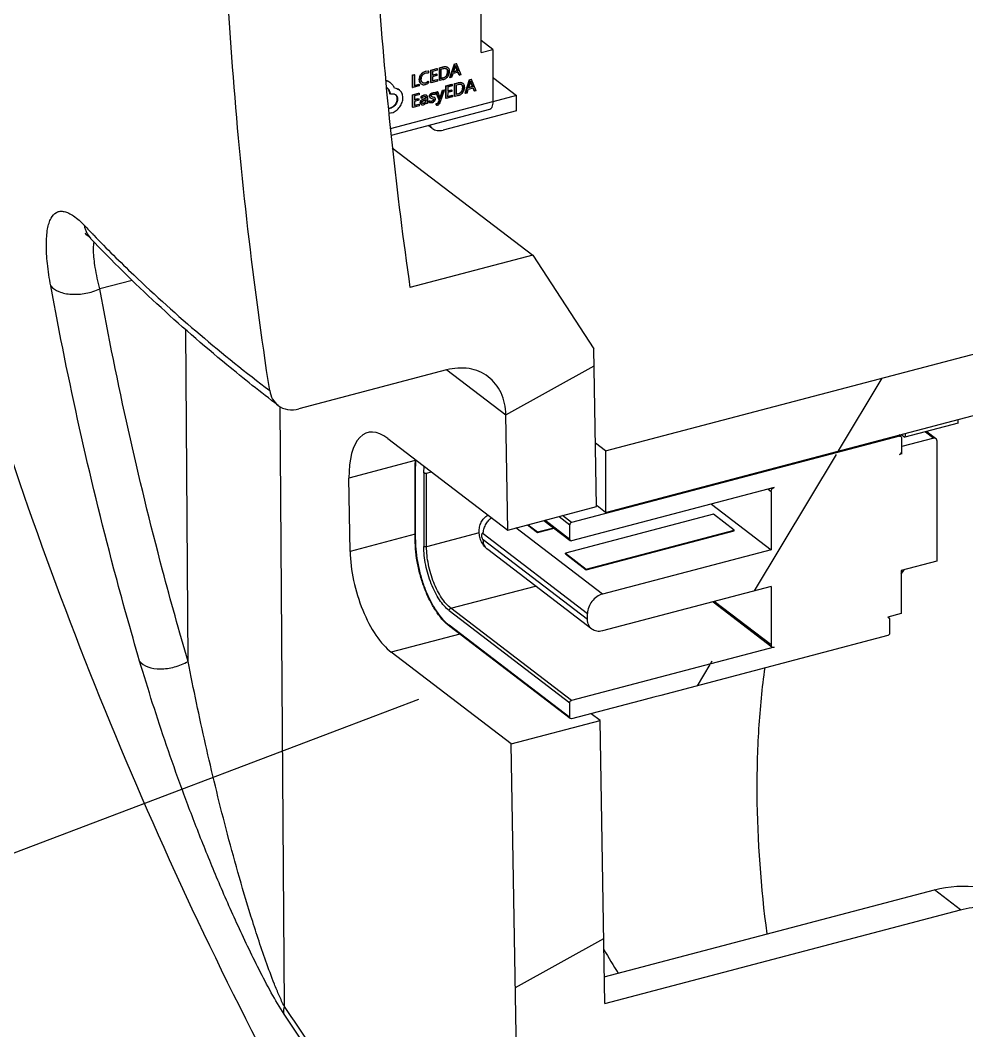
# Model space of a CAD drawing. Header units: millimetres. Extents: x -47 to 308, y 29 to 279.
# Drawn here: x 206.24 to 220.03, y 62.82 to 77.53 of the extents above; entities that cross this region are included whole.
import ezdxf

# ---------------------------------------------------------------- set-up
doc = ezdxf.new("R2010")
doc.units = ezdxf.units.MM
doc.layers.add('图层2', color=3, linetype='Continuous')

msp = doc.modelspace()

# ---------------------------------------------------------------- hatches: boundary and pattern name
at = {"linetype": 'Continuous'}
h = msp.add_hatch(dxfattribs=at)
h.set_pattern_fill('ANSI31', color=2, scale=25.4, angle=344, style=0, pattern_type=2)
h.set_pattern_definition([(29, (250.118, 92.186), (-3.5683, 6.4374), [])])
edge = h.paths.add_edge_path()
edge.add_spline(control_points=[(218.573, 50.617), (216.536, 53.205), (214.876, 56.093), (213.551, 59.137)], knot_values=[0, 0, 0, 0, 1, 1, 1, 1], degree=3, periodic=0)
edge.add_ellipse((213.95, 59.41), major_axis=(0.304, 0.397), ratio=0.770654, start_angle=495.7317, end_angle=516.7885, ccw=False)
edge.add_line((213.519, 59.288), (213.391, 66.995))
edge.add_line((213.391, 66.995), (214.684, 67.335))
edge.add_line((214.753, 63.215), (214.684, 67.335))
edge.add_line((214.753, 63.215), (219.933, 64.579))
edge.add_ellipse((219.933, 62.791), major_axis=(1.214, 1.589), ratio=0.770654, start_angle=314.7317, end_angle=404.7317, ccw=False)
edge.add_line((221.655, 51.134), (221.657, 63.245))
edge.add_ellipse((227.147, 58.881), major_axis=(5.767, 7.55), ratio=0.770654, start_angle=-177.355, end_angle=-135.2683)
edge.add_line((227.145, 50.39), (231.355, 51.498))
edge.add_line((231.355, 51.498), (231.356, 57.04))
edge.add_line((231.356, 57.04), (232.65, 57.38))
edge.add_line((232.649, 53.179), (232.65, 57.38))
edge.add_line((232.649, 53.179), (232.685, 53.189))
edge.add_line((232.685, 51.848), (232.685, 53.189))
edge.add_line((232.685, 51.848), (240.651, 53.945))
edge.add_line((240.651, 53.945), (240.651, 55.286))
edge.add_line((240.651, 55.286), (246.127, 56.727))
edge.add_line((246.127, 55.386), (246.127, 56.727))
edge.add_line((246.127, 55.386), (254.092, 57.483))
edge.add_line((254.092, 57.483), (254.093, 58.824))
edge.add_line((254.093, 58.824), (259.569, 60.265))
edge.add_line((259.569, 58.924), (259.569, 60.265))
edge.add_line((259.569, 58.924), (273.075, 62.479))
edge.add_ellipse((273.077, 70.97), major_axis=(5.767, 7.55), ratio=0.770654, start_angle=224.7317, end_angle=266.8183, ccw=False)
edge.add_line((278.566, 66.114), (278.568, 78.225))
edge.add_ellipse((280.293, 78.679), major_axis=(1.214, 1.589), ratio=0.770654, start_angle=44.7317, end_angle=134.7317)
edge.add_line((280.293, 80.467), (285.731, 81.898))
edge.add_spline(control_points=[(285.731, 81.898), (285.861, 82.326), (286.79, 85.479), (287.484, 88.589), (287.927, 91.19)], knot_values=[0, 0, 0, 0, 0.135519, 1, 1, 1, 1], degree=3, periodic=0)
edge.add_line((282.882, 89.862), (287.927, 91.19))
edge.add_line((282.882, 89.862), (282.882, 90.756))
edge.add_line((282.882, 90.756), (288.056, 92.117))
edge.add_line((288.056, 92.117), (288.056, 92.564))
edge.add_line((288.152, 92.59), (288.056, 92.564))
edge.add_arc((216.724, 103.358), 72.235, 351.42681, 353.46457)
edge.add_line((290.662, 95.708), (288.489, 95.136))
edge.add_spline(control_points=[(290.662, 95.708), (289.692, 86.925), (286.947, 76.735), (281.647, 67.219)], knot_values=[0, 0, 0, 0, 1, 1, 1, 1], degree=3, periodic=0)
edge.add_ellipse((273.077, 70.97), major_axis=(7.284, 9.536), ratio=0.770654, start_angle=224.7317, end_angle=280.6676, ccw=False)
edge.add_line((227.144, 48.155), (273.074, 60.245))
edge.add_ellipse((227.147, 58.881), major_axis=(7.284, 9.536), ratio=0.770654, start_angle=168.7958, end_angle=224.7317)
edge = h.paths.add_edge_path()
edge.add_arc((270.056, 81.428), 60.897, 180.02189, 188.77296)
edge.add_line((209.159, 81.405), (210.151, 81.666))
edge.add_line((210.151, 81.666), (210.2, 83.115))
edge.add_ellipse((210.372, 83.154), major_axis=(0.121, 0.159), ratio=0.770654, start_angle=404.7317, end_angle=492.7317, ccw=False)
edge.add_line((210.372, 83.333), (210.965, 83.489))
edge.add_ellipse((210.965, 83.311), major_axis=(0.121, 0.159), ratio=0.770654, start_angle=316.7317, end_angle=404.7317, ccw=False)
edge.add_line((211.186, 81.939), (211.138, 83.362))
edge.add_line((211.315, 81.8), (211.186, 81.939))
edge.add_arc((270.056, 82.014), 58.741, 180.20861, 188.19581)
edge.add_line((213.705, 74.111), (211.915, 73.64))
edge.add_line((213.705, 74.111), (214.594, 72.749))
edge.add_line((214.632, 70.45), (214.594, 72.749))
edge.add_line((213.339, 70.109), (214.632, 70.45))
edge.add_line((213.339, 70.109), (213.311, 71.789))
edge.add_ellipse((212.448, 71.546), major_axis=(0.607, 0.795), ratio=0.770654, start_angle=-44.2683, end_angle=44.7317)
edge.add_line((212.449, 72.44), (210.298, 71.874))
edge.add_ellipse((210.298, 72.321), major_axis=(0.304, 0.397), ratio=0.770654, start_angle=143.4955, end_angle=224.7317)
edge = h.paths.add_edge_path()
edge.add_line((290.085, 102.706), (291.077, 102.967))
edge.add_arc((226.203, 103.069), 64.874, 355.11346, 359.91019)
edge.add_line((290.841, 97.543), (288.675, 96.973))
edge.add_arc((223.111, 102.731), 65.816, 354.98034, 357.16457)
edge.add_line((288.847, 99.476), (288.058, 99.268))
edge.add_line((288.058, 99.268), (288.058, 99.715))
edge.add_line((282.884, 98.353), (288.058, 99.715))
edge.add_line((282.884, 98.353), (282.884, 99.247))
edge.add_line((282.884, 99.247), (288.899, 100.83))
edge.add_arc((230.64, 102.427), 58.281, 358.42933, 359.80304)
edge.add_line((288.92, 102.227), (289.05, 102.434))
edge.add_line((289.05, 102.434), (289.099, 103.883))
edge.add_ellipse((289.271, 103.922), major_axis=(0.121, 0.159), ratio=0.770654, start_angle=44.7317, end_angle=132.7317)
edge.add_line((289.271, 104.101), (289.865, 104.257))
edge.add_ellipse((289.864, 104.078), major_axis=(0.121, 0.159), ratio=0.770654, start_angle=-43.2683, end_angle=44.7317)
edge.add_line((290.085, 102.706), (290.037, 104.13))
h = msp.add_hatch(dxfattribs=at)
h.set_pattern_fill('ANSI31', color=2, scale=25.4, angle=374, style=0, pattern_type=2)
h.set_pattern_definition([(59, (250.118, 92.186), (-3.56154, 2.14), [])])
edge = h.paths.add_edge_path()
edge.add_ellipse((218.874, 68.813), major_axis=(0.0182, 0.0238), ratio=0.770654, start_angle=-45.2683, end_angle=44.7317)
edge.add_line((218.9, 68.82), (218.9, 68.606))
edge.add_ellipse((218.874, 68.599), major_axis=(0.0182, 0.0238), ratio=0.770654, start_angle=224.7317, end_angle=314.7317, ccw=False)
edge.add_line((218.874, 68.572), (215.568, 67.702))
edge.add_line((215.568, 67.701), (215.548, 67.696))
edge.add_line((215.548, 67.697), (215.489, 67.681))
edge.add_line((215.489, 67.68), (215.469, 67.675))
edge.add_line((215.469, 67.676), (215.413, 67.661))
edge.add_line((215.413, 67.66), (215.393, 67.655))
edge.add_line((215.393, 67.656), (215.29, 67.629))
edge.add_line((215.29, 67.628), (215.27, 67.623))
edge.add_line((215.27, 67.624), (214.269, 67.36))
edge.add_ellipse((214.269, 67.387), major_axis=(0.0182, 0.0238), ratio=0.770654, start_angle=494.7317, end_angle=584.7317, ccw=False)
edge.add_line((214.243, 67.38), (214.243, 67.595))
edge.add_ellipse((214.269, 67.601), major_axis=(0.0182, 0.0238), ratio=0.770654, start_angle=404.7317, end_angle=494.7317, ccw=False)
edge.add_line((217.218, 68.404), (214.269, 67.628))
edge.add_ellipse((217.218, 68.449), major_axis=(0.0304, 0.0397), ratio=0.770654, start_angle=134.7317, end_angle=224.7317)
edge.add_line((217.175, 69.287), (217.175, 68.438))
edge.add_line((217.175, 69.287), (214.718, 68.64))
edge.add_ellipse((214.718, 68.863), major_axis=(0.152, 0.199), ratio=0.770654, start_angle=494.7317, end_angle=584.7317, ccw=False)
edge.add_line((214.502, 68.807), (214.502, 68.896))
edge.add_ellipse((214.718, 68.953), major_axis=(0.152, 0.199), ratio=0.770654, start_angle=44.7317, end_angle=134.7317)
edge.add_line((217.175, 69.823), (214.718, 69.176))
edge.add_line((217.176, 70.672), (217.175, 69.823))
edge.add_ellipse((217.219, 70.684), major_axis=(0.0304, 0.0397), ratio=0.770654, start_angle=404.7317, end_angle=494.7317, ccw=False)
edge.add_line((217.219, 70.728), (214.27, 69.952))
edge.add_ellipse((214.27, 69.979), major_axis=(0.0182, 0.0238), ratio=0.770654, start_angle=134.7317, end_angle=224.7317)
edge.add_line((214.244, 69.972), (214.244, 70.187))
edge.add_ellipse((214.27, 70.193), major_axis=(0.0182, 0.0238), ratio=0.770654, start_angle=44.7317, end_angle=134.7317)
edge.add_line((219.047, 71.478), (214.27, 70.22))
edge.add_ellipse((219.047, 71.451), major_axis=(0.0182, 0.0238), ratio=0.770654, start_angle=314.7317, end_angle=404.7317, ccw=False)
edge.add_line((219.073, 71.458), (219.073, 71.243))
edge.add_ellipse((219.047, 71.236), major_axis=(0.0182, 0.0238), ratio=0.770654, start_angle=-135.2683, end_angle=-45.2683)
edge.add_line((219.081, 71.219), (219.047, 71.209))
edge.add_line((219.081, 71.219), (219.081, 71.326))
edge.add_line((219.547, 71.448), (219.081, 71.326))
edge.add_ellipse((219.547, 71.404), major_axis=(0.0304, 0.0397), ratio=0.770654, start_angle=-45.2683, end_angle=44.7317)
edge.add_line((219.59, 71.415), (219.59, 69.654))
edge.add_line((219.59, 69.654), (219.072, 69.518))
edge.add_line((219.072, 69.518), (219.072, 68.892))
edge.add_line((219.072, 68.892), (218.874, 68.84))
edge = h.paths.add_edge_path()
edge.add_line((214.761, 70.367), (282.882, 88.298))
edge.add_line((214.761, 71.261), (214.761, 70.367))
edge.add_line((214.761, 71.261), (282.882, 89.192))
edge.add_line((282.882, 89.192), (282.882, 88.298))

# ---------------------------------------------------------------- linework, layer by layer
at = {"color": 6, "linetype": 'Continuous'}
for p, q in [((214.761, 71.261), (282.882, 89.192)), ((214.761, 70.367), (282.882, 88.298)), ((214.761, 71.261), (214.617, 71.372)), ((214.761, 71.261), (214.761, 70.367)), ((214.761, 70.367), (214.64, 70.46))]:
    msp.add_line(p, q, dxfattribs=at)
at = {"color": 7, "linetype": 'Continuous'}
for p, q in [((212.95, 77.062), (212.95, 79.207)), ((213.122, 77.108), (212.95, 77.239)), ((212.95, 77.062), (213.122, 77.108)), ((213.122, 77.108), (213.122, 76.348)), ((212.217, 76.807), (212.308, 76.831)), ((212.222, 76.803), (212.313, 76.827)), ((212.308, 76.831), (212.313, 76.827)), ((212.313, 76.827), (212.313, 76.806)), ((212.345, 76.84), (212.395, 76.854)), ((212.345, 76.84), (212.35, 76.837)), ((212.345, 76.659), (212.345, 76.84)), ((212.35, 76.837), (212.4, 76.85)), ((212.35, 76.655), (212.35, 76.837)), ((212.372, 76.822), (212.399, 76.829)), ((212.372, 76.681), (212.372, 76.822)), ((212.395, 76.854), (212.4, 76.85)), ((212.45, 76.825), (212.452, 76.823)), ((212.465, 76.844), (212.466, 76.843)), ((212.47, 76.841), (212.466, 76.843)), ((212.497, 76.699), (212.564, 76.898)), ((212.569, 76.894), (212.502, 76.695)), ((212.551, 76.778), (212.578, 76.861)), ((212.564, 76.898), (212.588, 76.904)), ((212.564, 76.898), (212.569, 76.894)), ((212.569, 76.894), (212.593, 76.901)), ((212.578, 76.861), (212.581, 76.875)), ((212.579, 76.866), (212.584, 76.862)), ((212.605, 76.797), (212.579, 76.866)), ((212.581, 76.875), (212.584, 76.862)), ((212.584, 76.862), (212.61, 76.794)), ((212.588, 76.904), (212.593, 76.901)), ((212.66, 76.736), (212.593, 76.901)), ((211.951, 76.737), (211.974, 76.743)), ((211.951, 76.737), (211.956, 76.733)), ((211.951, 76.555), (211.951, 76.737)), ((211.956, 76.733), (211.979, 76.739)), ((211.956, 76.551), (211.956, 76.733)), ((211.974, 76.743), (211.979, 76.739)), ((211.979, 76.739), (211.979, 76.578)), ((212.051, 76.669), (212.056, 76.665)), ((212.076, 76.746), (212.081, 76.742)), ((212.141, 76.79), (212.182, 76.793)), ((212.141, 76.79), (212.146, 76.786)), ((212.187, 76.789), (212.146, 76.786)), ((212.187, 76.789), (212.182, 76.793)), ((212.187, 76.789), (212.187, 76.765)), ((212.217, 76.807), (212.222, 76.803)), ((212.217, 76.625), (212.217, 76.807)), ((212.222, 76.621), (212.222, 76.803)), ((212.313, 76.806), (212.245, 76.788)), ((212.245, 76.788), (212.245, 76.73)), ((212.245, 76.735), (212.303, 76.75)), ((212.245, 76.73), (212.308, 76.746)), ((212.308, 76.726), (212.245, 76.709)), ((212.245, 76.709), (212.245, 76.648)), ((212.245, 76.653), (212.312, 76.671)), ((212.245, 76.648), (212.317, 76.667)), ((212.303, 76.75), (212.308, 76.746)), ((212.308, 76.746), (212.308, 76.726)), ((212.312, 76.671), (212.317, 76.667)), ((212.317, 76.667), (212.317, 76.646)), ((212.398, 76.667), (212.35, 76.655)), ((212.393, 76.692), (212.372, 76.687)), ((212.398, 76.688), (212.372, 76.681)), ((212.393, 76.692), (212.398, 76.688)), ((212.445, 76.725), (212.45, 76.721)), ((212.464, 76.782), (212.469, 76.779)), ((212.497, 76.699), (212.502, 76.695)), ((212.527, 76.701), (212.502, 76.695)), ((212.527, 76.701), (212.544, 76.756)), ((212.617, 76.775), (212.544, 76.756)), ((212.61, 76.794), (212.551, 76.778)), ((212.605, 76.797), (212.553, 76.784)), ((212.605, 76.797), (212.61, 76.794)), ((212.63, 76.734), (212.614, 76.774)), ((212.617, 76.775), (212.635, 76.73)), ((212.63, 76.734), (212.635, 76.73)), ((212.66, 76.736), (212.635, 76.73)), ((212.717, 76.468), (212.784, 76.668)), ((212.789, 76.664), (212.722, 76.464)), ((212.784, 76.668), (212.808, 76.674)), ((212.784, 76.668), (212.789, 76.664)), ((212.789, 76.664), (212.813, 76.67)), ((212.808, 76.674), (212.813, 76.67)), ((212.88, 76.506), (212.813, 76.67)), ((213.138, 76.688), (213.122, 76.684)), ((213.138, 76.688), (213.467, 76.436)), ((211.63, 76.621), (211.622, 76.627)), ((211.951, 76.555), (211.956, 76.551)), ((212.049, 76.576), (211.956, 76.551)), ((211.979, 76.583), (212.044, 76.6)), ((211.979, 76.578), (212.049, 76.596)), ((212.044, 76.6), (212.049, 76.596)), ((212.049, 76.596), (212.049, 76.576)), ((212.078, 76.605), (212.08, 76.604)), ((212.099, 76.624), (212.097, 76.625)), ((212.104, 76.622), (212.137, 76.622)), ((212.137, 76.622), (212.142, 76.618)), ((212.187, 76.642), (212.182, 76.646)), ((212.187, 76.642), (212.187, 76.619)), ((212.217, 76.625), (212.222, 76.621)), ((212.317, 76.646), (212.222, 76.621)), ((212.345, 76.659), (212.35, 76.655)), ((212.361, 76.35), (212.418, 76.514)), ((212.39, 76.512), (212.413, 76.518)), ((212.395, 76.508), (212.418, 76.514)), ((212.413, 76.518), (212.418, 76.514)), ((212.437, 76.576), (212.527, 76.6)), ((212.437, 76.576), (212.442, 76.572)), ((212.437, 76.395), (212.437, 76.576)), ((212.442, 76.572), (212.532, 76.596)), ((212.442, 76.391), (212.442, 76.572)), ((212.532, 76.575), (212.465, 76.557)), ((212.465, 76.557), (212.465, 76.499)), ((212.465, 76.504), (212.522, 76.52)), ((212.465, 76.499), (212.527, 76.516)), ((212.522, 76.52), (212.527, 76.516)), ((212.527, 76.6), (212.532, 76.596)), ((212.527, 76.516), (212.527, 76.495)), ((212.532, 76.596), (212.532, 76.575)), ((212.564, 76.61), (212.614, 76.623)), ((212.564, 76.61), (212.569, 76.606)), ((212.564, 76.428), (212.564, 76.61)), ((212.569, 76.606), (212.619, 76.619)), ((212.569, 76.424), (212.569, 76.606)), ((212.592, 76.591), (212.618, 76.598)), ((212.592, 76.451), (212.592, 76.591)), ((212.614, 76.623), (212.619, 76.619)), ((212.669, 76.594), (212.672, 76.592)), ((212.683, 76.552), (212.688, 76.548)), ((212.684, 76.614), (212.686, 76.613)), ((212.689, 76.61), (212.686, 76.613)), ((212.747, 76.471), (212.764, 76.525)), ((212.837, 76.544), (212.764, 76.525)), ((212.771, 76.547), (212.797, 76.63)), ((212.83, 76.563), (212.771, 76.547)), ((212.825, 76.567), (212.773, 76.553)), ((212.797, 76.63), (212.8, 76.644)), ((212.798, 76.635), (212.803, 76.632)), ((212.825, 76.567), (212.798, 76.635)), ((212.8, 76.644), (212.803, 76.632)), ((212.803, 76.632), (212.83, 76.563)), ((212.825, 76.567), (212.83, 76.563)), ((212.85, 76.503), (212.834, 76.543)), ((212.837, 76.544), (212.855, 76.499)), ((211.623, 76.46), (211.628, 76.456)), ((211.638, 76.459), (211.628, 76.456)), ((211.73, 76.388), (211.735, 76.384)), ((211.951, 76.448), (212.041, 76.472)), ((211.951, 76.448), (211.956, 76.445)), ((211.951, 76.267), (211.951, 76.448)), ((211.956, 76.445), (212.047, 76.468)), ((211.956, 76.263), (211.956, 76.445)), ((212.047, 76.447), (211.979, 76.43)), ((211.979, 76.43), (211.979, 76.371)), ((211.979, 76.377), (212.036, 76.392)), ((211.979, 76.371), (212.042, 76.388)), ((212.042, 76.367), (211.979, 76.351)), ((212.036, 76.392), (212.042, 76.388)), ((212.041, 76.472), (212.047, 76.468)), ((212.042, 76.388), (212.042, 76.367)), ((212.047, 76.468), (212.047, 76.447)), ((212.079, 76.421), (212.084, 76.417)), ((212.079, 76.399), (212.079, 76.421)), ((212.084, 76.395), (212.079, 76.399)), ((212.084, 76.395), (212.084, 76.417)), ((212.1, 76.354), (212.121, 76.367)), ((212.108, 76.385), (212.145, 76.4)), ((212.113, 76.381), (212.108, 76.385)), ((212.15, 76.396), (212.113, 76.381)), ((212.121, 76.367), (212.15, 76.379)), ((212.122, 76.444), (212.127, 76.441)), ((212.125, 76.422), (212.143, 76.42)), ((212.145, 76.4), (212.14, 76.421)), ((212.15, 76.367), (212.141, 76.338)), ((212.144, 76.36), (212.145, 76.37)), ((212.145, 76.4), (212.15, 76.396)), ((212.145, 76.377), (212.145, 76.37)), ((212.15, 76.367), (212.145, 76.37)), ((212.15, 76.379), (212.15, 76.367)), ((212.172, 76.403), (212.172, 76.32)), ((212.197, 76.426), (212.202, 76.422)), ((212.199, 76.415), (212.197, 76.426)), ((212.201, 76.41), (212.199, 76.415)), ((212.202, 76.422), (212.206, 76.406)), ((212.203, 76.407), (212.205, 76.406)), ((212.208, 76.403), (212.21, 76.402)), ((212.21, 76.402), (212.235, 76.393)), ((212.211, 76.458), (212.216, 76.454)), ((212.225, 76.43), (212.231, 76.445)), ((212.229, 76.42), (212.225, 76.43)), ((212.23, 76.42), (212.229, 76.42)), ((212.229, 76.42), (212.23, 76.42)), ((212.251, 76.414), (212.23, 76.42)), ((212.231, 76.445), (212.249, 76.454)), ((212.232, 76.421), (212.237, 76.419)), ((212.235, 76.393), (212.258, 76.388)), ((212.237, 76.419), (212.246, 76.418)), ((212.246, 76.477), (212.275, 76.479)), ((212.246, 76.477), (212.251, 76.473)), ((212.246, 76.418), (212.251, 76.414)), ((212.246, 76.418), (212.273, 76.409)), ((212.281, 76.475), (212.251, 76.473)), ((212.278, 76.406), (212.251, 76.414)), ((212.259, 76.381), (212.257, 76.389)), ((212.258, 76.388), (212.26, 76.387)), ((212.259, 76.381), (212.264, 76.377)), ((212.26, 76.387), (212.264, 76.377)), ((212.281, 76.475), (212.275, 76.479)), ((212.279, 76.405), (212.278, 76.406)), ((212.287, 76.385), (212.279, 76.405)), ((212.281, 76.475), (212.281, 76.453)), ((212.293, 76.486), (212.317, 76.493)), ((212.293, 76.486), (212.298, 76.483)), ((212.342, 76.37), (212.293, 76.486)), ((212.298, 76.483), (212.323, 76.489)), ((212.298, 76.483), (212.347, 76.366)), ((212.317, 76.493), (212.323, 76.489)), ((212.355, 76.4), (212.323, 76.489)), ((212.332, 76.344), (212.342, 76.37)), ((212.342, 76.37), (212.347, 76.366)), ((212.358, 76.389), (212.355, 76.4)), ((212.356, 76.405), (212.39, 76.512)), ((212.361, 76.401), (212.356, 76.405)), ((212.361, 76.401), (212.358, 76.389)), ((212.395, 76.508), (212.361, 76.401)), ((212.39, 76.512), (212.395, 76.508)), ((212.437, 76.395), (212.442, 76.391)), ((212.536, 76.415), (212.442, 76.391)), ((212.465, 76.478), (212.464, 76.417)), ((212.464, 76.417), (212.536, 76.436)), ((212.527, 76.495), (212.465, 76.478)), ((212.464, 76.423), (212.531, 76.44)), ((212.531, 76.44), (212.536, 76.436)), ((212.536, 76.436), (212.536, 76.415)), ((212.564, 76.428), (212.569, 76.424)), ((212.618, 76.437), (212.569, 76.424)), ((212.612, 76.461), (212.592, 76.456)), ((212.617, 76.458), (212.592, 76.451)), ((212.612, 76.461), (212.617, 76.458)), ((212.664, 76.494), (212.67, 76.49)), ((212.717, 76.468), (212.722, 76.464)), ((212.747, 76.471), (212.722, 76.464)), ((212.85, 76.503), (212.855, 76.499)), ((212.88, 76.506), (212.855, 76.499)), ((213.467, 76.436), (213.123, 76.346)), ((213.467, 76.213), (213.467, 76.436)), ((211.605, 76.254), (211.64, 76.263)), ((211.605, 76.249), (211.646, 76.259)), ((211.632, 75.956), (213.122, 76.348)), ((211.64, 76.263), (211.646, 76.259)), ((213.072, 76.232), (211.641, 75.855)), ((211.951, 76.267), (211.956, 76.263)), ((212.051, 76.288), (211.956, 76.263)), ((211.979, 76.351), (211.979, 76.289)), ((211.979, 76.295), (212.045, 76.312)), ((211.979, 76.289), (212.051, 76.308)), ((212.045, 76.312), (212.051, 76.308)), ((212.051, 76.308), (212.051, 76.288)), ((212.066, 76.332), (212.072, 76.328)), ((212.071, 76.313), (212.066, 76.332)), ((212.081, 76.304), (212.082, 76.303)), ((212.082, 76.303), (212.09, 76.3)), ((212.09, 76.3), (212.111, 76.301)), ((212.094, 76.336), (212.1, 76.354)), ((212.099, 76.323), (212.094, 76.336)), ((212.097, 76.325), (212.109, 76.324)), ((212.1, 76.322), (212.099, 76.323)), ((212.099, 76.323), (212.1, 76.322)), ((212.117, 76.321), (212.1, 76.322)), ((212.109, 76.324), (212.112, 76.325)), ((212.112, 76.325), (212.117, 76.321)), ((212.136, 76.341), (212.141, 76.338)), ((212.137, 76.343), (212.144, 76.36)), ((212.145, 76.326), (212.15, 76.335)), ((212.145, 76.318), (212.145, 76.326)), ((212.145, 76.318), (212.15, 76.314)), ((212.15, 76.314), (212.15, 76.334)), ((212.172, 76.32), (212.15, 76.314)), ((212.197, 76.359), (212.202, 76.356)), ((212.197, 76.336), (212.197, 76.359)), ((212.202, 76.332), (212.197, 76.336)), ((212.202, 76.332), (212.202, 76.356)), ((212.202, 76.332), (212.236, 76.333)), ((212.233, 76.356), (212.238, 76.353)), ((212.297, 76.319), (212.302, 76.315)), ((212.297, 76.299), (212.297, 76.319)), ((212.297, 76.319), (212.31, 76.319)), ((212.302, 76.295), (212.297, 76.299)), ((212.315, 76.316), (212.302, 76.315)), ((212.302, 76.295), (212.302, 76.315)), ((212.302, 76.295), (212.317, 76.297)), ((212.31, 76.319), (212.315, 76.316)), ((212.337, 76.34), (212.332, 76.344)), ((212.347, 76.366), (212.337, 76.34)), ((211.653, 76.182), (211.612, 76.172)), ((213.467, 76.213), (212.398, 75.931)), ((212.24, 75.957), (212.186, 75.999)), ((211.657, 75.675), (213.705, 74.111)), ((207.262, 74.357), (207.263, 74.356)), ((213.705, 74.111), (211.915, 73.64)), ((213.705, 74.111), (214.594, 72.749)), ((207.871, 73.745), (207.397, 73.62)), ((208.684, 68.196), (208.651, 73.024)), ((214.632, 70.45), (214.594, 72.749)), ((212.449, 72.44), (210.298, 71.874)), ((212.452, 72.444), (213.311, 71.789)), ((210.086, 63.174), (210.026, 71.903)), ((213.339, 70.109), (213.311, 71.789)), ((219.9, 71.666), (219.124, 71.462)), ((219.9, 71.666), (219.9, 71.72)), ((219.132, 71.518), (219.124, 71.462)), ((219.425, 71.541), (219.547, 71.448)), ((219.443, 71.546), (219.577, 71.443)), ((211.591, 71.444), (213.339, 70.109)), ((219.047, 71.478), (214.27, 70.22)), ((219.029, 71.491), (219.047, 71.478)), ((219.065, 71.475), (219.04, 71.494)), ((219.047, 71.478), (219.065, 71.475)), ((219.065, 71.475), (219.073, 71.458)), ((219.071, 71.502), (219.124, 71.462)), ((219.073, 71.458), (219.073, 71.243)), ((219.547, 71.448), (219.081, 71.326)), ((219.59, 71.415), (219.59, 69.654)), ((219.081, 71.219), (219.047, 71.209)), ((219.081, 71.219), (219.069, 71.228)), ((219.081, 71.326), (219.073, 71.332)), ((219.081, 71.219), (219.081, 71.326)), ((211.993, 71.12), (211.026, 70.865)), ((211.991, 71.044), (211.994, 71.136)), ((211.998, 71.133), (211.995, 71.044)), ((211.991, 69.971), (211.991, 71.044)), ((211.991, 71.044), (211.995, 71.037)), ((211.995, 69.965), (211.995, 71.037)), ((212.117, 70.944), (212.116, 69.872)), ((212.117, 70.944), (212.121, 71.039)), ((212.158, 70.939), (212.228, 70.958)), ((212.158, 69.867), (212.158, 70.939)), ((211.044, 69.797), (211.026, 70.865)), ((217.219, 70.728), (214.27, 69.952)), ((217.132, 70.705), (217.176, 70.672)), ((217.176, 70.672), (217.175, 69.823)), ((216.305, 70.488), (217.175, 69.823)), ((213.339, 70.109), (214.632, 70.45)), ((216.335, 70.339), (214.179, 69.772)), ((216.639, 70.107), (216.335, 70.339)), ((213.635, 70.187), (213.774, 70.081)), ((213.867, 70.248), (214.251, 69.955)), ((214.244, 69.972), (213.878, 70.251)), ((214.087, 70.306), (214.244, 70.187)), ((214.27, 70.22), (214.139, 70.32)), ((214.244, 69.972), (214.244, 70.187)), ((211.991, 70.047), (211.044, 69.797)), ((212.924, 70.069), (212.158, 69.867)), ((212.983, 70.057), (214.502, 68.896)), ((214.718, 69.176), (213.456, 70.14)), ((213.627, 70.185), (213.774, 70.072)), ((213.774, 70.081), (214.006, 70.142)), ((213.774, 70.072), (214.015, 70.136)), ((213.774, 70.072), (213.774, 70.081)), ((214.483, 69.54), (216.639, 70.107)), ((214.483, 69.531), (216.639, 70.098)), ((216.639, 70.098), (216.639, 70.107)), ((211.995, 69.965), (211.991, 69.971)), ((214.502, 68.807), (212.983, 69.967)), ((214.244, 69.972), (214.251, 69.955)), ((214.251, 69.955), (214.27, 69.952)), ((214.566, 68.665), (213.047, 69.825)), ((214.179, 69.772), (214.483, 69.54)), ((214.179, 69.763), (214.179, 69.772)), ((214.179, 69.763), (214.483, 69.531)), ((217.175, 69.823), (214.718, 69.176)), ((219.59, 69.654), (219.072, 69.518)), ((214.483, 69.531), (214.483, 69.54)), ((219.072, 69.468), (219.114, 69.529)), ((219.105, 69.527), (219.072, 69.478)), ((219.072, 69.518), (219.072, 68.892)), ((212.512, 68.971), (213.742, 69.294)), ((217.175, 69.287), (214.718, 68.64)), ((217.175, 69.287), (217.175, 68.438)), ((216.33, 69.064), (217.188, 68.409)), ((217.175, 68.438), (216.348, 69.069)), ((212.486, 68.937), (214.243, 67.595)), ((214.269, 67.628), (212.512, 68.971)), ((214.502, 68.807), (214.502, 68.896)), ((219.072, 68.892), (218.874, 68.84)), ((214.243, 67.38), (212.486, 68.722)), ((212.494, 68.705), (212.486, 68.722)), ((218.892, 68.837), (218.874, 68.84)), ((218.9, 68.82), (218.892, 68.837)), ((218.9, 68.82), (218.9, 68.606)), ((212.642, 68.592), (211.643, 68.329)), ((214.251, 67.363), (212.494, 68.705)), ((218.874, 68.572), (215.568, 67.702)), ((213.391, 66.995), (211.643, 68.329)), ((217.218, 68.404), (214.269, 67.628)), ((215.548, 67.697), (215.489, 67.681)), ((215.568, 67.701), (215.548, 67.696)), ((214.243, 67.38), (214.243, 67.595)), ((215.27, 67.624), (214.269, 67.36)), ((215.29, 67.628), (215.27, 67.623)), ((215.393, 67.656), (215.29, 67.629)), ((215.413, 67.66), (215.393, 67.655)), ((215.469, 67.676), (215.413, 67.661)), ((215.489, 67.68), (215.469, 67.675)), ((214.684, 67.335), (214.554, 67.435)), ((213.391, 66.995), (214.684, 67.335)), ((214.251, 67.363), (214.243, 67.38)), ((214.269, 67.36), (214.251, 67.363)), ((214.753, 63.215), (214.684, 67.335)), ((213.519, 59.288), (213.391, 66.995)), ((214.746, 63.604), (219.554, 64.869)), ((219.933, 64.579), (219.554, 64.869)), ((214.753, 63.215), (219.933, 64.579))]:
    msp.add_line(p, q, dxfattribs=at)
msp.add_lwpolyline([(207.194, 74.422), (207.184, 74.427), (207.196, 74.418), (207.226, 74.392), (207.262, 74.357)], dxfattribs=at)
for centre, radius, start, end in [((212.431, 76.79), 0.0638, 56.9885, 66.1891), ((211.513, 76.467), 0.194, 57.5585, 73.302), ((211.518, 76.463), 0.194, 57.5776, 74.7942), ((211.675, 76.402), 0.144, 84.1202, 84.9041), ((212.108, 76.651), 0.0545, 219.88, 230.0131), ((212.113, 76.647), 0.0545, 225.9257, 230.0237), ((212.651, 76.559), 0.0638, 56.9885, 66.1891), ((212.15, 76.282), 0.112, 112.1352, 115.0756), ((212.219, 76.421), 0.021, 214.0052, 222.3362), ((212.216, 76.419), 0.0173, 229.3477, 232.6478), ((212.224, 76.418), 0.021, 214.2264, 222.3379), ((212.616, 76.334), 0.27, 164.6567, 165.1104), ((212.09, 76.325), 0.0222, 213.7276, 224.7158), ((212.09, 76.325), 0.0223, 224.7956, 232.6474), ((212.093, 76.373), 0.0532, 323.9339, 326.3709), ((221.142, 87.799), 19.257, 223.4892, 223.7976), ((221.282, 87.934), 19.452, 223.7975, 224.0751), ((213.508, 71.037), 1.513, 179.7284, 179.987), ((235.104, 76.133), 23.705, 210.7868, 211.7598)]:
    msp.add_arc(centre, radius, start, end, dxfattribs=at)
for centre, start_param, end_param in [((211.609, 70.42), 5.748675, 7.319472), ((211.626, 69.353), 1.036286, 2.607083)]:
    msp.add_ellipse(centre, major_axis=(-0.311, 1.107), ratio=0.444783, start_param=start_param, end_param=end_param, dxfattribs=at)
for points, knots in [([(211.315, 81.8), (211.319, 80.463), (211.424, 77.733), (211.717, 75.017), (211.915, 73.64)], [0, 0, 0, 0, 0.490122, 1, 1, 1, 1]), ([(209.872, 72.14), (209.63, 73.702), (209.278, 76.786), (209.159, 79.886), (209.159, 81.405)], [0, 0, 0, 0, 0.50993, 1, 1, 1, 1]), ([(212.395, 76.854), (212.401, 76.855), (212.413, 76.858), (212.431, 76.858), (212.447, 76.854), (212.457, 76.85), (212.461, 76.847)], [0, 0, 0, 0, 0.283265, 0.537292, 0.772017, 1, 1, 1, 1]), ([(212.399, 76.829), (212.404, 76.83), (212.413, 76.832), (212.427, 76.832), (212.439, 76.83), (212.446, 76.827), (212.45, 76.825)], [0, 0, 0, 0, 0.291399, 0.548785, 0.780961, 1, 1, 1, 1]), ([(212.457, 76.848), (212.449, 76.852), (212.429, 76.855), (212.41, 76.852), (212.4, 76.85)], [0, 0, 0, 0, 0.462636, 1, 1, 1, 1]), ([(212.464, 76.782), (212.464, 76.787), (212.463, 76.796), (212.461, 76.807), (212.456, 76.817), (212.452, 76.823), (212.449, 76.825)], [0, 0, 0, 0, 0.297586, 0.556948, 0.786896, 1, 1, 1, 1]), ([(212.452, 76.823), (212.455, 76.821), (212.46, 76.816), (212.465, 76.805), (212.468, 76.793), (212.469, 76.784), (212.469, 76.779)], [0, 0, 0, 0, 0.213676, 0.441992, 0.700495, 1, 1, 1, 1]), ([(212.493, 76.786), (212.493, 76.791), (212.492, 76.803), (212.488, 76.818), (212.48, 76.831), (212.473, 76.838), (212.47, 76.841)], [0, 0, 0, 0, 0.284996, 0.537881, 0.771045, 1, 1, 1, 1]), ([(212.051, 76.669), (212.051, 76.683), (212.055, 76.71), (212.068, 76.735), (212.076, 76.746)], [0, 0, 0, 0, 0.506142, 1, 1, 1, 1]), ([(212.067, 76.616), (212.061, 76.622), (212.053, 76.64), (212.051, 76.659), (212.051, 76.669)], [0, 0, 0, 0, 0.455165, 1, 1, 1, 1]), ([(212.081, 76.742), (212.073, 76.731), (212.06, 76.707), (212.056, 76.679), (212.056, 76.665)], [0, 0, 0, 0, 0.493858, 1, 1, 1, 1]), ([(212.056, 76.665), (212.056, 76.659), (212.057, 76.648), (212.06, 76.632), (212.066, 76.618), (212.072, 76.611), (212.076, 76.608)], [0, 0, 0, 0, 0.288902, 0.545621, 0.778811, 1, 1, 1, 1]), ([(212.076, 76.746), (212.084, 76.757), (212.103, 76.776), (212.128, 76.786), (212.141, 76.79)], [0, 0, 0, 0, 0.505164, 1, 1, 1, 1]), ([(212.08, 76.673), (212.08, 76.683), (212.082, 76.705), (212.092, 76.724), (212.098, 76.732)], [0, 0, 0, 0, 0.512629, 1, 1, 1, 1]), ([(212.097, 76.625), (212.094, 76.628), (212.089, 76.634), (212.083, 76.645), (212.08, 76.658), (212.08, 76.667), (212.08, 76.673)], [0, 0, 0, 0, 0.218414, 0.449373, 0.706558, 1, 1, 1, 1]), ([(212.146, 76.786), (212.133, 76.783), (212.108, 76.772), (212.089, 76.753), (212.081, 76.742)], [0, 0, 0, 0, 0.494836, 1, 1, 1, 1]), ([(212.098, 76.732), (212.104, 76.74), (212.118, 76.754), (212.137, 76.762), (212.146, 76.765)], [0, 0, 0, 0, 0.503711, 1, 1, 1, 1]), ([(212.146, 76.765), (212.153, 76.767), (212.167, 76.769), (212.181, 76.767), (212.187, 76.765)], [0, 0, 0, 0, 0.522104, 1, 1, 1, 1]), ([(212.393, 76.692), (212.403, 76.695), (212.423, 76.703), (212.439, 76.717), (212.445, 76.725)], [0, 0, 0, 0, 0.517641, 1, 1, 1, 1]), ([(212.45, 76.721), (212.444, 76.713), (212.428, 76.699), (212.408, 76.691), (212.398, 76.688)], [0, 0, 0, 0, 0.482359, 1, 1, 1, 1]), ([(212.398, 76.667), (212.411, 76.671), (212.437, 76.682), (212.458, 76.7), (212.466, 76.711)], [0, 0, 0, 0, 0.503782, 1, 1, 1, 1]), ([(212.445, 76.725), (212.451, 76.732), (212.461, 76.751), (212.464, 76.772), (212.464, 76.782)], [0, 0, 0, 0, 0.484147, 1, 1, 1, 1]), ([(212.469, 76.779), (212.469, 76.768), (212.466, 76.747), (212.456, 76.729), (212.45, 76.721)], [0, 0, 0, 0, 0.515853, 1, 1, 1, 1]), ([(212.466, 76.711), (212.475, 76.721), (212.488, 76.745), (212.493, 76.772), (212.493, 76.786)], [0, 0, 0, 0, 0.498812, 1, 1, 1, 1]), ([(211.578, 76.551), (211.585, 76.546), (211.597, 76.533), (211.618, 76.503), (211.626, 76.475), (211.628, 76.456)], [0, 0, 0, 0, 0.237249, 0.479909, 1, 1, 1, 1]), ([(211.623, 76.46), (211.621, 76.478), (211.612, 76.512), (211.59, 76.54), (211.578, 76.55)], [0, 0, 0, 0, 0.521221, 1, 1, 1, 1]), ([(211.689, 76.542), (211.683, 76.558), (211.667, 76.587), (211.643, 76.611), (211.63, 76.621)], [0, 0, 0, 0, 0.504842, 1, 1, 1, 1]), ([(211.761, 76.516), (211.751, 76.524), (211.728, 76.536), (211.702, 76.541), (211.689, 76.542)], [0, 0, 0, 0, 0.487547, 1, 1, 1, 1]), ([(211.69, 76.546), (211.702, 76.544), (211.725, 76.539), (211.746, 76.527), (211.756, 76.52)], [0, 0, 0, 0, 0.510899, 1, 1, 1, 1]), ([(211.813, 76.405), (211.812, 76.417), (211.81, 76.439), (211.799, 76.47), (211.783, 76.496), (211.768, 76.51), (211.761, 76.516)], [0, 0, 0, 0, 0.270527, 0.523233, 0.764305, 1, 1, 1, 1]), ([(212.08, 76.604), (212.084, 76.601), (212.092, 76.596), (212.106, 76.593), (212.122, 76.593), (212.133, 76.595), (212.139, 76.596)], [0, 0, 0, 0, 0.22629, 0.458838, 0.712811, 1, 1, 1, 1]), ([(212.142, 76.618), (212.134, 76.616), (212.122, 76.614), (212.107, 76.618), (212.101, 76.622), (212.099, 76.624)], [0, 0, 0, 0, 0.534844, 0.769302, 1, 1, 1, 1]), ([(212.137, 76.622), (212.145, 76.624), (212.162, 76.63), (212.176, 76.64), (212.182, 76.646)], [0, 0, 0, 0, 0.50546, 1, 1, 1, 1]), ([(212.139, 76.596), (212.148, 76.599), (212.165, 76.605), (212.181, 76.614), (212.187, 76.619)], [0, 0, 0, 0, 0.52463, 1, 1, 1, 1]), ([(212.187, 76.642), (212.181, 76.636), (212.167, 76.626), (212.15, 76.62), (212.142, 76.618)], [0, 0, 0, 0, 0.49454, 1, 1, 1, 1]), ([(212.614, 76.623), (212.621, 76.625), (212.633, 76.627), (212.65, 76.627), (212.667, 76.624), (212.676, 76.619), (212.681, 76.616)], [0, 0, 0, 0, 0.283265, 0.537292, 0.772017, 1, 1, 1, 1]), ([(212.618, 76.598), (212.623, 76.599), (212.633, 76.601), (212.646, 76.602), (212.659, 76.6), (212.666, 76.596), (212.669, 76.594)], [0, 0, 0, 0, 0.291399, 0.548785, 0.780961, 1, 1, 1, 1]), ([(212.677, 76.617), (212.668, 76.621), (212.649, 76.625), (212.629, 76.622), (212.619, 76.619)], [0, 0, 0, 0, 0.462636, 1, 1, 1, 1]), ([(212.664, 76.494), (212.671, 76.502), (212.681, 76.521), (212.683, 76.541), (212.683, 76.552)], [0, 0, 0, 0, 0.484147, 1, 1, 1, 1]), ([(212.683, 76.552), (212.683, 76.557), (212.683, 76.565), (212.68, 76.577), (212.676, 76.587), (212.671, 76.592), (212.669, 76.594)], [0, 0, 0, 0, 0.297586, 0.556948, 0.786896, 1, 1, 1, 1]), ([(212.688, 76.548), (212.688, 76.537), (212.686, 76.517), (212.676, 76.498), (212.67, 76.49)], [0, 0, 0, 0, 0.515853, 1, 1, 1, 1]), ([(212.672, 76.592), (212.674, 76.59), (212.68, 76.585), (212.685, 76.575), (212.688, 76.562), (212.688, 76.553), (212.688, 76.548)], [0, 0, 0, 0, 0.213676, 0.441992, 0.700495, 1, 1, 1, 1]), ([(212.686, 76.48), (212.694, 76.491), (212.708, 76.514), (212.712, 76.542), (212.712, 76.555)], [0, 0, 0, 0, 0.498812, 1, 1, 1, 1]), ([(212.712, 76.555), (212.712, 76.561), (212.711, 76.572), (212.707, 76.587), (212.7, 76.6), (212.693, 76.607), (212.689, 76.61)], [0, 0, 0, 0, 0.284996, 0.537881, 0.771045, 1, 1, 1, 1]), ([(211.638, 76.459), (211.65, 76.462), (211.669, 76.463), (211.692, 76.457), (211.702, 76.451), (211.706, 76.448)], [0, 0, 0, 0, 0.518647, 0.762252, 1, 1, 1, 1]), ([(211.64, 76.263), (211.666, 76.272), (211.711, 76.307), (211.73, 76.361), (211.73, 76.388)], [0, 0, 0, 0, 0.502224, 1, 1, 1, 1]), ([(211.735, 76.384), (211.735, 76.357), (211.716, 76.303), (211.671, 76.268), (211.646, 76.259)], [0, 0, 0, 0, 0.497776, 1, 1, 1, 1]), ([(211.706, 76.448), (211.711, 76.444), (211.719, 76.436), (211.732, 76.415), (211.735, 76.396), (211.735, 76.384)], [0, 0, 0, 0, 0.237518, 0.481014, 1, 1, 1, 1]), ([(211.73, 76.388), (211.73, 76.399), (211.727, 76.421), (211.714, 76.44), (211.706, 76.447)], [0, 0, 0, 0, 0.520155, 1, 1, 1, 1]), ([(211.766, 76.27), (211.781, 76.29), (211.804, 76.334), (211.813, 76.382), (211.813, 76.405)], [0, 0, 0, 0, 0.514588, 1, 1, 1, 1]), ([(212.066, 76.332), (212.066, 76.337), (212.068, 76.348), (212.075, 76.362), (212.087, 76.374), (212.097, 76.38), (212.103, 76.383)], [0, 0, 0, 0, 0.24271, 0.474895, 0.720488, 1, 1, 1, 1]), ([(212.113, 76.381), (212.107, 76.379), (212.095, 76.373), (212.081, 76.36), (212.073, 76.345), (212.072, 76.334), (212.072, 76.328)], [0, 0, 0, 0, 0.28596, 0.53251, 0.761588, 1, 1, 1, 1]), ([(212.079, 76.421), (212.085, 76.427), (212.098, 76.436), (212.114, 76.442), (212.122, 76.444)], [0, 0, 0, 0, 0.499582, 1, 1, 1, 1]), ([(212.127, 76.441), (212.119, 76.438), (212.103, 76.432), (212.09, 76.423), (212.084, 76.417)], [0, 0, 0, 0, 0.500418, 1, 1, 1, 1]), ([(212.084, 76.395), (212.09, 76.401), (212.102, 76.413), (212.117, 76.42), (212.125, 76.422)], [0, 0, 0, 0, 0.522886, 1, 1, 1, 1]), ([(212.122, 76.444), (212.125, 76.445), (212.132, 76.447), (212.141, 76.447), (212.149, 76.445), (212.153, 76.443), (212.155, 76.442)], [0, 0, 0, 0, 0.304648, 0.565182, 0.791846, 1, 1, 1, 1]), ([(212.16, 76.438), (212.158, 76.439), (212.154, 76.442), (212.146, 76.443), (212.137, 76.443), (212.13, 76.441), (212.127, 76.441)], [0, 0, 0, 0, 0.208154, 0.434818, 0.695352, 1, 1, 1, 1]), ([(212.143, 76.42), (212.144, 76.419), (212.147, 76.415), (212.15, 76.407), (212.15, 76.4), (212.15, 76.396)], [0, 0, 0, 0, 0.196035, 0.544579, 1, 1, 1, 1]), ([(212.172, 76.403), (212.172, 76.407), (212.172, 76.414), (212.17, 76.424), (212.166, 76.432), (212.162, 76.436), (212.16, 76.438)], [0, 0, 0, 0, 0.309986, 0.57232, 0.79709, 1, 1, 1, 1]), ([(212.197, 76.426), (212.197, 76.432), (212.2, 76.444), (212.207, 76.453), (212.211, 76.458)], [0, 0, 0, 0, 0.479828, 1, 1, 1, 1]), ([(212.216, 76.454), (212.212, 76.449), (212.205, 76.44), (212.202, 76.428), (212.202, 76.422)], [0, 0, 0, 0, 0.520172, 1, 1, 1, 1]), ([(212.211, 76.458), (212.216, 76.462), (212.227, 76.47), (212.239, 76.475), (212.246, 76.477)], [0, 0, 0, 0, 0.491256, 1, 1, 1, 1]), ([(212.251, 76.473), (212.244, 76.471), (212.232, 76.467), (212.221, 76.458), (212.216, 76.454)], [0, 0, 0, 0, 0.508744, 1, 1, 1, 1]), ([(212.233, 76.356), (212.237, 76.357), (212.244, 76.36), (212.252, 76.365), (212.258, 76.372), (212.259, 76.378), (212.259, 76.381)], [0, 0, 0, 0, 0.313629, 0.567499, 0.784562, 1, 1, 1, 1]), ([(212.264, 76.377), (212.264, 76.374), (212.263, 76.369), (212.258, 76.361), (212.249, 76.356), (212.242, 76.354), (212.238, 76.353)], [0, 0, 0, 0, 0.215438, 0.432501, 0.686371, 1, 1, 1, 1]), ([(212.249, 76.454), (212.254, 76.456), (212.265, 76.457), (212.276, 76.455), (212.281, 76.453)], [0, 0, 0, 0, 0.526289, 1, 1, 1, 1]), ([(212.272, 76.353), (212.277, 76.358), (212.284, 76.367), (212.287, 76.379), (212.287, 76.385)], [0, 0, 0, 0, 0.51464, 1, 1, 1, 1]), ([(212.612, 76.461), (212.623, 76.464), (212.642, 76.472), (212.658, 76.486), (212.664, 76.494)], [0, 0, 0, 0, 0.517641, 1, 1, 1, 1]), ([(212.67, 76.49), (212.663, 76.482), (212.647, 76.468), (212.628, 76.46), (212.617, 76.458)], [0, 0, 0, 0, 0.482359, 1, 1, 1, 1]), ([(212.618, 76.437), (212.631, 76.44), (212.656, 76.451), (212.677, 76.47), (212.686, 76.48)], [0, 0, 0, 0, 0.503782, 1, 1, 1, 1]), ([(211.653, 76.182), (211.675, 76.19), (211.718, 76.215), (211.752, 76.25), (211.766, 76.27)], [0, 0, 0, 0, 0.486792, 1, 1, 1, 1]), ([(212.072, 76.328), (212.072, 76.323), (212.072, 76.316), (212.077, 76.308), (212.08, 76.305), (212.081, 76.304)], [0, 0, 0, 0, 0.541451, 0.774068, 1, 1, 1, 1]), ([(212.111, 76.301), (212.118, 76.302), (212.131, 76.309), (212.141, 76.32), (212.145, 76.326)], [0, 0, 0, 0, 0.492164, 1, 1, 1, 1]), ([(212.112, 76.325), (212.117, 76.326), (212.126, 76.33), (212.133, 76.337), (212.136, 76.341)], [0, 0, 0, 0, 0.490292, 1, 1, 1, 1]), ([(212.141, 76.338), (212.138, 76.334), (212.131, 76.326), (212.122, 76.322), (212.117, 76.321)], [0, 0, 0, 0, 0.509708, 1, 1, 1, 1]), ([(212.197, 76.359), (212.202, 76.357), (212.214, 76.353), (212.227, 76.355), (212.233, 76.356)], [0, 0, 0, 0, 0.490382, 1, 1, 1, 1]), ([(212.238, 76.353), (212.232, 76.351), (212.22, 76.35), (212.207, 76.353), (212.202, 76.356)], [0, 0, 0, 0, 0.509618, 1, 1, 1, 1]), ([(212.236, 76.333), (212.243, 76.335), (212.256, 76.34), (212.268, 76.349), (212.272, 76.353)], [0, 0, 0, 0, 0.520236, 1, 1, 1, 1]), ([(212.31, 76.319), (212.312, 76.32), (212.317, 76.322), (212.323, 76.327), (212.329, 76.335), (212.331, 76.341), (212.332, 76.344)], [0, 0, 0, 0, 0.22287, 0.452736, 0.70727, 1, 1, 1, 1]), ([(212.337, 76.34), (212.336, 76.337), (212.334, 76.331), (212.329, 76.324), (212.322, 76.318), (212.317, 76.316), (212.315, 76.316)], [0, 0, 0, 0, 0.29273, 0.547264, 0.77713, 1, 1, 1, 1]), ([(212.317, 76.297), (212.321, 76.298), (212.331, 76.302), (212.343, 76.314), (212.354, 76.33), (212.359, 76.343), (212.361, 76.35)], [0, 0, 0, 0, 0.206844, 0.431434, 0.691872, 1, 1, 1, 1]), ([(213.122, 76.348), (213.122, 76.333), (213.12, 76.306), (213.112, 76.275), (213.102, 76.255), (213.093, 76.244), (213.083, 76.236), (213.076, 76.233), (213.072, 76.232)], [0, 0, 0, 0, 0.324442, 0.597484, 0.713715, 0.817522, 0.91151, 1, 1, 1, 1]), ([(212.2, 76.002), (212.206, 75.993), (212.218, 75.977), (212.232, 75.963), (212.24, 75.957)], [0, 0, 0, 0, 0.50364, 1, 1, 1, 1]), ([(212.24, 75.957), (212.251, 75.949), (212.274, 75.936), (212.313, 75.925), (212.355, 75.923), (212.384, 75.928), (212.398, 75.931)], [0, 0, 0, 0, 0.237077, 0.479966, 0.733531, 1, 1, 1, 1]), ([(204.703, 75.892), (205.224, 73.859), (206.458, 69.836), (208.896, 64.009), (211.94, 58.458), (214.383, 55.005), (215.705, 53.36)], [0, 0, 0, 0, 0.249308, 0.499002, 0.74923, 1, 1, 1, 1]), ([(206.683, 73.664), (206.663, 73.773), (206.632, 73.974), (206.614, 74.252), (206.626, 74.45), (206.655, 74.576), (206.69, 74.664), (206.746, 74.732), (206.822, 74.754), (206.883, 74.749), (206.949, 74.725), (207.052, 74.663), (207.123, 74.596), (207.171, 74.546)], [0, 0, 0, 0, 0.208637, 0.385028, 0.52505, 0.581298, 0.628882, 0.703367, 0.73729, 0.77418, 0.817383, 0.868968, 1, 1, 1, 1]), ([(207.171, 74.546), (207.174, 74.528), (207.19, 74.459), (207.226, 74.395), (207.262, 74.357)], [0, 0, 0, 0, 0.256031, 1, 1, 1, 1]), ([(209.994, 71.923), (209.742, 72.116), (208.786, 72.874), (207.884, 73.701), (207.263, 74.356)], [0, 0, 0, 0, 0.260224, 1, 1, 1, 1]), ([(207.308, 74.403), (207.498, 74.206), (208.309, 73.403), (209.183, 72.666), (209.872, 72.14)], [0, 0, 0, 0, 0.240114, 1, 1, 1, 1]), ([(207.307, 74.177), (207.306, 74.189), (207.306, 74.232), (207.309, 74.274), (207.315, 74.304)], [0, 0, 0, 0, 0.281892, 1, 1, 1, 1]), ([(207.397, 73.62), (207.371, 73.724), (207.332, 73.908), (207.308, 74.095), (207.307, 74.177)], [0, 0, 0, 0, 0.564963, 1, 1, 1, 1]), ([(207.978, 68.202), (207.847, 68.647), (207.343, 70.449), (206.937, 72.279), (206.683, 73.664)], [0, 0, 0, 0, 0.247661, 1, 1, 1, 1]), ([(206.683, 73.664), (206.712, 73.626), (206.811, 73.566), (206.991, 73.535), (207.196, 73.549), (207.333, 73.591), (207.397, 73.62)], [0, 0, 0, 0, 0.190958, 0.437262, 0.718819, 1, 1, 1, 1]), ([(208.684, 68.196), (208.554, 68.637), (208.053, 70.428), (207.649, 72.245), (207.397, 73.62)], [0, 0, 0, 0, 0.247665, 1, 1, 1, 1]), ([(213.055, 72.341), (212.975, 72.402), (212.771, 72.486), (212.555, 72.468), (212.449, 72.44)], [0, 0, 0, 0, 0.479414, 1, 1, 1, 1]), ([(213.311, 71.789), (213.309, 71.897), (213.268, 72.108), (213.135, 72.28), (213.055, 72.341)], [0, 0, 0, 0, 0.520257, 1, 1, 1, 1]), ([(209.872, 72.14), (209.878, 72.097), (209.905, 72.015), (209.962, 71.948), (209.994, 71.924)], [0, 0, 0, 0, 0.514624, 1, 1, 1, 1]), ([(209.994, 71.924), (210.034, 71.893), (210.136, 71.851), (210.245, 71.86), (210.298, 71.874)], [0, 0, 0, 0, 0.479396, 1, 1, 1, 1]), ([(219.577, 71.443), (219.573, 71.446), (219.563, 71.451), (219.552, 71.45), (219.547, 71.448)], [0, 0, 0, 0, 0.479464, 1, 1, 1, 1]), ([(219.59, 71.415), (219.59, 71.421), (219.588, 71.431), (219.581, 71.44), (219.577, 71.443)], [0, 0, 0, 0, 0.520917, 1, 1, 1, 1]), ([(219.047, 71.209), (219.054, 71.211), (219.067, 71.221), (219.073, 71.236), (219.073, 71.243)], [0, 0, 0, 0, 0.499643, 1, 1, 1, 1]), ([(212.117, 70.944), (212.119, 70.943), (212.125, 70.94), (212.139, 70.937), (212.15, 70.938), (212.158, 70.939)], [0, 0, 0, 0, 0.206125, 0.461122, 1, 1, 1, 1]), ([(217.176, 70.672), (217.176, 70.685), (217.185, 70.709), (217.207, 70.725), (217.219, 70.728)], [0, 0, 0, 0, 0.500357, 1, 1, 1, 1]), ([(213.047, 69.825), (213.028, 69.84), (212.993, 69.875), (212.954, 69.938), (212.93, 70.007), (212.921, 70.08), (212.927, 70.154), (212.951, 70.223), (212.993, 70.284), (213.031, 70.316), (213.052, 70.328)], [0, 0, 0, 0, 0.124618, 0.249425, 0.375068, 0.500529, 0.625182, 0.74984, 0.874817, 1, 1, 1, 1]), ([(212.983, 70.057), (212.983, 70.078), (212.989, 70.122), (213.014, 70.185), (213.052, 70.242), (213.085, 70.275), (213.104, 70.289)], [0, 0, 0, 0, 0.237693, 0.488124, 0.744867, 1, 1, 1, 1]), ([(214.27, 70.22), (214.263, 70.218), (214.25, 70.209), (214.244, 70.194), (214.244, 70.187)], [0, 0, 0, 0, 0.499643, 1, 1, 1, 1]), ([(212.983, 70.057), (212.981, 70.058), (212.978, 70.06), (212.973, 70.061), (212.969, 70.06), (212.965, 70.057), (212.962, 70.053), (212.958, 70.044), (212.957, 70.03), (212.959, 70.012), (212.964, 69.994), (212.972, 69.979), (212.979, 69.97), (212.983, 69.967)], [0, 0, 0, 0, 0.048555, 0.090016, 0.127783, 0.167233, 0.212933, 0.267083, 0.400723, 0.559184, 0.724479, 0.876831, 1, 1, 1, 1]), ([(212.494, 68.705), (212.457, 68.733), (212.387, 68.801), (212.294, 68.924), (212.208, 69.071), (212.133, 69.238), (212.072, 69.417), (212.026, 69.603), (211.998, 69.788), (211.991, 69.911), (211.991, 69.971)], [0, 0, 0, 0, 0.097388, 0.208071, 0.330482, 0.461798, 0.598427, 0.736368, 0.871521, 1, 1, 1, 1]), ([(211.995, 69.965), (211.995, 69.906), (212.002, 69.785), (212.03, 69.602), (212.075, 69.419), (212.135, 69.243), (212.208, 69.079), (212.292, 68.935), (212.383, 68.815), (212.451, 68.749), (212.486, 68.722)], [0, 0, 0, 0, 0.128703, 0.264327, 0.402836, 0.540008, 0.671707, 0.794157, 0.904258, 1, 1, 1, 1]), ([(213.047, 69.825), (213.037, 69.833), (213.018, 69.851), (212.998, 69.885), (212.986, 69.925), (212.983, 69.953), (212.983, 69.967)], [0, 0, 0, 0, 0.236836, 0.47961, 0.733251, 1, 1, 1, 1]), ([(212.486, 68.937), (212.46, 68.957), (212.408, 69.006), (212.34, 69.097), (212.277, 69.206), (212.222, 69.329), (212.177, 69.461), (212.143, 69.599), (212.122, 69.736), (212.116, 69.827), (212.116, 69.872)], [0, 0, 0, 0, 0.095742, 0.205843, 0.328293, 0.459992, 0.597164, 0.735673, 0.871297, 1, 1, 1, 1]), ([(212.158, 69.867), (212.15, 69.865), (212.139, 69.864), (212.125, 69.867), (212.119, 69.87), (212.116, 69.872)], [0, 0, 0, 0, 0.538878, 0.793875, 1, 1, 1, 1]), ([(212.512, 68.971), (212.487, 68.99), (212.438, 69.037), (212.372, 69.124), (212.312, 69.228), (212.259, 69.346), (212.215, 69.474), (212.183, 69.606), (212.162, 69.737), (212.158, 69.824), (212.158, 69.867)], [0, 0, 0, 0, 0.095741, 0.205842, 0.328292, 0.459992, 0.597165, 0.735674, 0.871298, 1, 1, 1, 1]), ([(214.718, 69.176), (214.688, 69.169), (214.631, 69.141), (214.562, 69.074), (214.515, 68.99), (214.502, 68.927), (214.502, 68.896)], [0, 0, 0, 0, 0.242361, 0.499661, 0.757152, 1, 1, 1, 1]), ([(212.486, 68.937), (212.486, 68.944), (212.492, 68.959), (212.505, 68.969), (212.512, 68.971)], [0, 0, 0, 0, 0.500357, 1, 1, 1, 1]), ([(214.566, 68.665), (214.556, 68.673), (214.537, 68.691), (214.517, 68.725), (214.505, 68.764), (214.502, 68.792), (214.502, 68.807)], [0, 0, 0, 0, 0.236823, 0.479647, 0.733158, 1, 1, 1, 1]), ([(214.718, 68.64), (214.704, 68.636), (214.677, 68.632), (214.636, 68.634), (214.598, 68.644), (214.576, 68.657), (214.566, 68.665)], [0, 0, 0, 0, 0.266564, 0.51999, 0.762932, 1, 1, 1, 1]), ([(218.9, 68.606), (218.9, 68.598), (218.894, 68.583), (218.881, 68.574), (218.874, 68.572)], [0, 0, 0, 0, 0.500357, 1, 1, 1, 1]), ([(217.175, 68.438), (217.175, 68.432), (217.177, 68.421), (217.184, 68.413), (217.188, 68.409)], [0, 0, 0, 0, 0.520917, 1, 1, 1, 1]), ([(217.188, 68.409), (217.192, 68.406), (217.202, 68.402), (217.213, 68.403), (217.218, 68.404)], [0, 0, 0, 0, 0.479464, 1, 1, 1, 1]), ([(210.081, 63.061), (210.015, 63.161), (209.89, 63.377), (209.658, 63.819), (209.391, 64.38), (209.099, 65.047), (208.834, 65.7), (208.591, 66.34), (208.298, 67.169), (208.1, 67.79), (207.978, 68.202)], [0, 0, 0, 0, 0.06505, 0.133832, 0.26918, 0.399736, 0.526079, 0.648873, 0.768595, 1, 1, 1, 1]), ([(207.978, 68.202), (208.007, 68.164), (208.106, 68.103), (208.286, 68.08), (208.488, 68.108), (208.622, 68.161), (208.684, 68.196)], [0, 0, 0, 0, 0.190954, 0.434136, 0.714785, 1, 1, 1, 1]), ([(210.086, 63.174), (210.058, 63.225), (210.008, 63.333), (209.918, 63.553), (209.815, 63.83), (209.703, 64.161), (209.565, 64.592), (209.408, 65.123), (209.236, 65.753), (209.08, 66.374), (208.89, 67.185), (208.762, 67.793), (208.684, 68.196)], [0, 0, 0, 0, 0.033607, 0.068189, 0.136519, 0.203294, 0.268753, 0.39663, 0.521416, 0.643803, 0.764205, 1, 1, 1, 1]), ([(217.117, 64.229), (217.03, 64.903), (216.954, 65.902), (216.986, 67.198), (217.046, 67.813), (217.088, 68.108)], [0, 0, 0, 0, 0.524616, 0.769634, 1, 1, 1, 1]), ([(214.243, 67.595), (214.243, 67.602), (214.249, 67.617), (214.262, 67.626), (214.269, 67.628)], [0, 0, 0, 0, 0.500357, 1, 1, 1, 1]), ([(219.554, 64.869), (219.765, 64.925), (220.099, 64.951), (220.509, 64.835), (220.687, 64.732), (220.767, 64.671)], [0, 0, 0, 0, 0.51866, 0.762244, 1, 1, 1, 1]), ([(219.933, 64.579), (219.989, 64.594), (220.205, 64.64), (220.432, 64.643), (220.593, 64.617)], [0, 0, 0, 0, 0.259998, 1, 1, 1, 1]), ([(210.081, 63.061), (210.079, 63.069), (210.072, 63.107), (210.078, 63.145), (210.086, 63.174)], [0, 0, 0, 0, 0.229423, 1, 1, 1, 1]), ([(213.519, 59.288), (213.213, 59.522), (212.603, 60.05), (211.405, 61.307), (210.598, 62.397), (210.086, 63.174)], [0, 0, 0, 0, 0.222126, 0.4637, 1, 1, 1, 1]), ([(213.551, 59.137), (213.241, 59.373), (212.625, 59.906), (211.414, 61.176), (210.599, 62.276), (210.081, 63.061)], [0, 0, 0, 0, 0.222208, 0.463795, 1, 1, 1, 1])]:
    msp.add_open_spline(points, degree=3, knots=knots, dxfattribs=at)
msp.add_open_spline([(212.205, 76.406), (212.204, 76.406), (212.204, 76.407), (212.203, 76.407)], degree=3, dxfattribs=at)
at = {"layer": '图层2', "linetype": 'ByBlock', "lineweight": -2}
msp.add_line((200.925, 63.424), (212.044, 67.646), dxfattribs=at)

doc.saveas('drawing.dxf')
